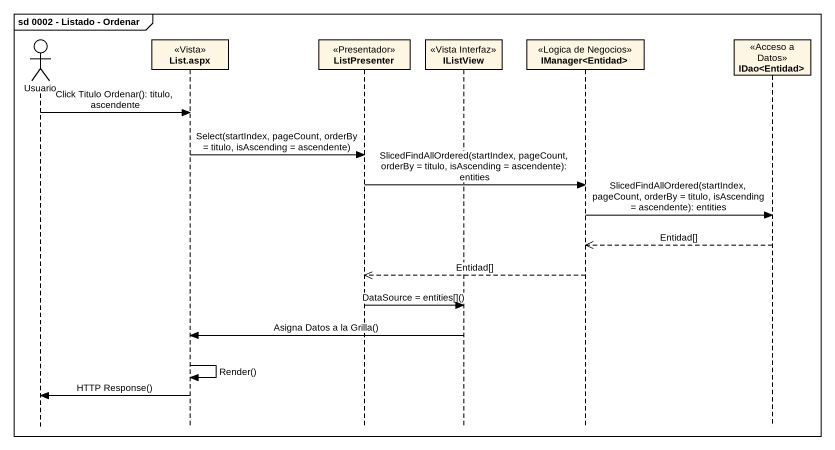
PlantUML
@startuml
mainframe sd 0002 - Listado - Ordenar
hide footbox
actor Usuario
participant "List.aspx" as List_aspx <<Vista>>
participant ListPresenter <<Presentador>>
participant IListView <<Vista Interfaz>>
participant "IManager<Entidad>" as IManager_Entidad <<Logica de Negocios>>
participant "IDao<Entidad>" as IDao_Entidad <<Acceso a Datos>>

Usuario -> List_aspx : Click Titulo Ordenar(): titulo, ascendente
List_aspx -> ListPresenter : Select(startIndex, pageCount, orderBy = titulo, isAscending = ascendente)
ListPresenter -> IManager_Entidad : SlicedFindAllOrdered(startIndex, pageCount, orderBy = titulo, isAscending = ascendente): entities
IManager_Entidad -> IDao_Entidad : SlicedFindAllOrdered(startIndex, pageCount, orderBy = titulo, isAscending = ascendente): entities
IDao_Entidad -->> IManager_Entidad : Entidad[]
IManager_Entidad -->> ListPresenter : Entidad[]
ListPresenter -> IListView : DataSource = entities[]()
IListView -> List_aspx : Asigna Datos a la Grilla()
List_aspx -> List_aspx : Render()
List_aspx -> Usuario : HTTP Response()
@enduml
